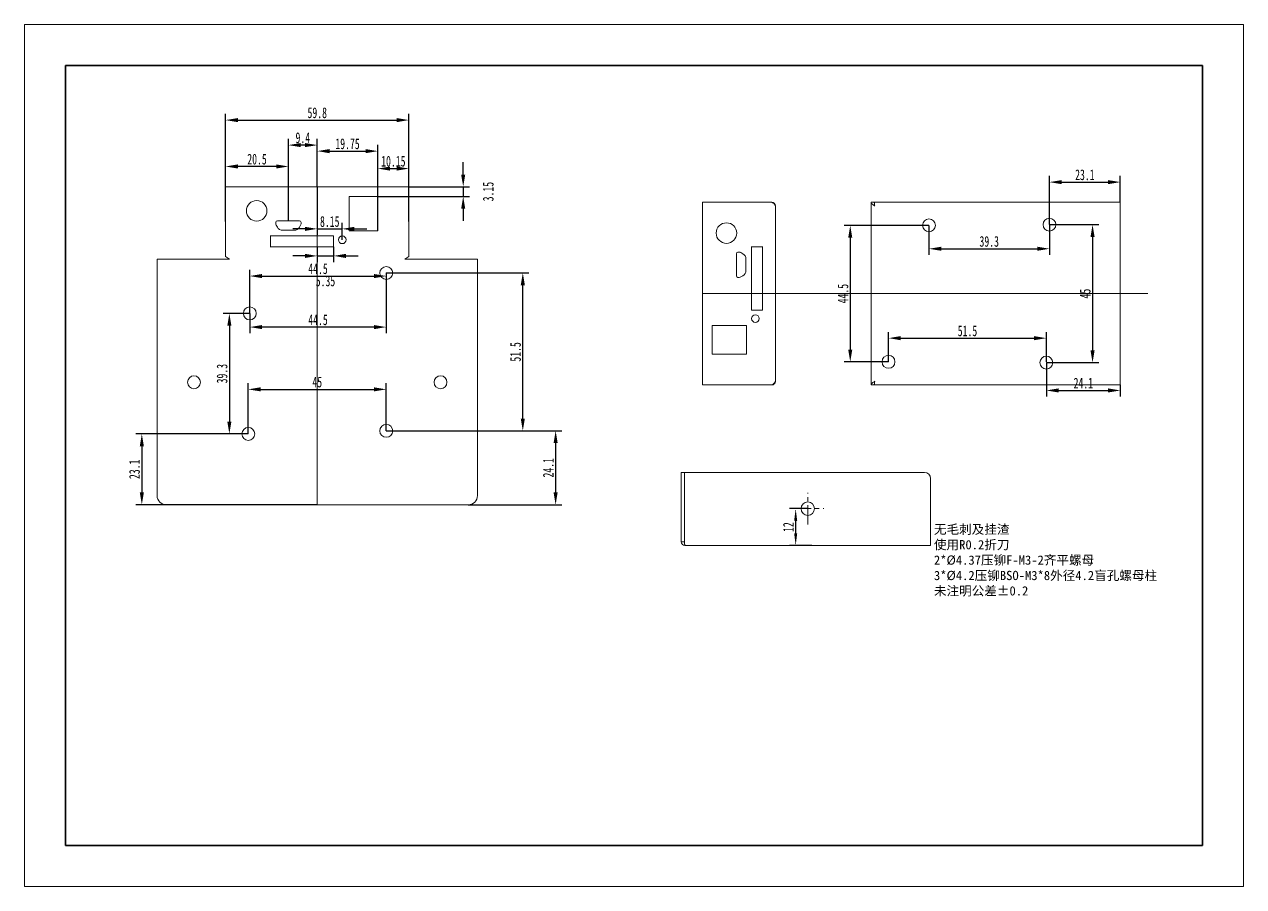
# Model space of a CAD drawing. Header units: millimetres. Extents: x 9574 to 16287, y 1787 to 2670.
# Drawn here: x 14577 to 14974.8, y 2073.8 to 2355.1 of the extents above; entities that cross this region are included whole.
import ezdxf

# ---------------------------------------------------------------- set-up
doc = ezdxf.new("R2010")
doc.units = ezdxf.units.MM
doc.header["$LTSCALE"] = 0.5
doc.header["$PDSIZE"] = -5
doc.linetypes.add('CENTERX2', pattern=[20.32, 12.7, -2.54, 2.54, -2.54])
doc.layers.get('0').update_dxf_attribs({"lineweight": 18})
doc.layers.get('Defpoints').update_dxf_attribs({"lineweight": 18})
for name, color, linetype, lineweight in [('中心线层', 1, 'CENTERX2', 15), ('尺寸线层', 3, 'Continuous', 18), ('文字标注', 2, 'Continuous', 18), ('粗实线层', 7, 'Continuous', 35), ('细实线层', 7, 'Continuous', 18)]:
    doc.layers.add(name, color=color, linetype=linetype, lineweight=lineweight)
doc.styles.get("Standard").update_dxf_attribs({"font": ''})
doc.styles.add('标准', font='', dxfattribs={"width": 0.667})
doc.styles.get('Standard').set_extended_font_data('宋体')
doc.styles.get('标准').set_extended_font_data('宋体')
doc.dimstyles.new('标准', dxfattribs={"dimtxt": 3.5, "dimasz": 4, "dimexe": 2, "dimexo": 0, "dimtad": 1, "dimdsep": 46, "dimtxsty": '标准', "dimblk": '_CAXARROW', "dimcen": 0, "dimdle": 6, "dimclrd": 1, "dimclre": 1, "dimclrt": 3, "dimazin": 2, "dimtfac": 0.707107, "dimtdec": 3, "dimtmove": 2, "dimatfit": 3, "dimfxl": 1, "dimfrac": 2, "dimtolj": 1, "dimarcsym": 1})

# ---------------------------------------------------------------- blocks, each defined once
blk = doc.blocks.new('$CAXA_FRAME_13B17AC1$')
at = {"layer": '粗实线层'}
for p, q in [((-138.5, 95), (-138.5, -95)), ((138.5, 95), (-138.5, 95)), ((138.5, -95), (138.5, 95)), ((-138.5, -95), (138.5, -95))]:
    blk.add_line(p, q, dxfattribs=at)
at = {"layer": '细实线层'}
for p, q in [((148.5, 105), (-148.5, 105)), ((-148.5, 105), (-148.5, -105)), ((148.5, -105), (148.5, 105)), ((-148.5, -105), (148.5, -105))]:
    blk.add_line(p, q, dxfattribs=at)
blk = doc.blocks.new('_CAXARROW')
blk.add_hatch(color=3).paths.add_polyline_path([(0, 0), (-1, 0.125), (-1, -0.125)], flags=0)
blk = doc.blocks.new('*D244')
at = {"layer": 'Defpoints', "color": 0, "transparency": 16777216}
for p in [(14828.65, 2197.12), (14832.59, 2197.12), (14833.96, 2185.12)]:
    blk.add_point(p, dxfattribs=at)
at = {"layer": '尺寸线层', "color": 1, "lineweight": -2, "transparency": 16777216}
for p, q in [((14832.59, 2197.12), (14826.65, 2197.12)), ((14828.65, 2189.12), (14828.65, 2193.12)), ((14833.96, 2185.12), (14826.65, 2185.12))]:
    blk.add_line(p, q, dxfattribs=at)
at = {"layer": '尺寸线层', "color": 1, "lineweight": -2, "transparency": 16777216, "xscale": 4, "yscale": 4, "zscale": 4}
for p, rotation in [((14828.65, 2197.12), 90), ((14828.65, 2185.12), 270)]:
    blk.add_blockref('_CAXARROW', p, dxfattribs=dict(at, rotation=rotation))
at = {"layer": '尺寸线层', "color": 3, "transparency": 16777216, "insert": (14826.27, 2191.12), "char_height": 3.5, "attachment_point": 5, "rotation": 90, "style": '标准', "bg_fill": 3, "box_fill_scale": 1.1, "bg_fill_color": 256, "bg_fill_true_color": 13158600, "bg_fill_transparency": 9592844}
blk.add_mtext('\\A1;12', dxfattribs=at)
blk = doc.blocks.new('*D248')
at = {"layer": 'Defpoints', "color": 0, "transparency": 16777216}
for p in [(14642.67, 2308.73), (14642.67, 2302.11), (14663.17, 2291.01)]:
    blk.add_point(p, dxfattribs=at)
at = {"layer": '文字标注', "color": 1, "lineweight": -2, "transparency": 16777216}
for p, q in [((14642.67, 2302.11), (14642.67, 2310.73)), ((14659.17, 2308.73), (14646.67, 2308.73)), ((14663.17, 2291.01), (14663.17, 2310.73))]:
    blk.add_line(p, q, dxfattribs=at)
at = {"layer": '文字标注', "color": 1, "transparency": 16777216}
for points in [[(14646.67, 2309.4), (14646.67, 2308.07), (14642.67, 2308.73)], [(14659.17, 2309.4), (14659.17, 2308.07), (14663.17, 2308.73)]]:
    blk.add_solid(points, dxfattribs=at)
at = {"layer": '文字标注', "color": 3, "transparency": 16777216, "insert": (14652.92, 2311.11), "char_height": 3.5, "attachment_point": 5, "style": '标准'}
blk.add_mtext('\\A1;20.5', dxfattribs=at)
blk = doc.blocks.new('*D249')
at = {"layer": 'Defpoints', "color": 0, "transparency": 16777216}
for p in [(14695.07, 2274), (14650.57, 2260.8), (14650.57, 2256.34)]:
    blk.add_point(p, dxfattribs=at)
at = {"layer": '文字标注', "color": 1, "lineweight": -2, "transparency": 16777216}
for p, q in [((14695.07, 2274), (14695.07, 2254.34)), ((14650.57, 2260.8), (14650.57, 2254.34)), ((14691.07, 2256.34), (14654.57, 2256.34))]:
    blk.add_line(p, q, dxfattribs=at)
at = {"layer": '文字标注', "color": 1, "transparency": 16777216}
for points in [[(14654.57, 2257), (14654.57, 2255.67), (14650.57, 2256.34)], [(14691.07, 2257), (14691.07, 2255.67), (14695.07, 2256.34)]]:
    blk.add_solid(points, dxfattribs=at)
at = {"layer": '文字标注', "color": 3, "transparency": 16777216, "insert": (14672.82, 2258.71), "char_height": 3.5, "attachment_point": 5, "style": '标准'}
blk.add_mtext('\\A1;44.5', dxfattribs=at)
blk = doc.blocks.new('*D251')
at = {"layer": 'Defpoints', "color": 0, "transparency": 16777216}
for p in [(14695.07, 2222.5), (14721.82, 2198.4), (14750.34, 2198.4)]:
    blk.add_point(p, dxfattribs=at)
at = {"layer": '文字标注', "color": 1, "lineweight": -2, "transparency": 16777216}
for p, q in [((14695.07, 2222.5), (14752.34, 2222.5)), ((14750.34, 2218.5), (14750.34, 2202.4)), ((14721.82, 2198.4), (14752.34, 2198.4))]:
    blk.add_line(p, q, dxfattribs=at)
at = {"layer": '文字标注', "color": 1, "transparency": 16777216}
for points in [[(14749.67, 2218.5), (14751, 2218.5), (14750.34, 2222.5)], [(14749.67, 2202.4), (14751, 2202.4), (14750.34, 2198.4)]]:
    blk.add_solid(points, dxfattribs=at)
at = {"layer": '文字标注', "color": 3, "transparency": 16777216, "insert": (14747.96, 2210.45), "char_height": 3.5, "attachment_point": 5, "rotation": 90, "style": '标准'}
blk.add_mtext('\\A1;24.1', dxfattribs=at)
blk = doc.blocks.new('*D252')
at = {"layer": 'Defpoints', "color": 0, "transparency": 16777216}
for p in [(14650.07, 2221.5), (14615.34, 2198.4), (14672.57, 2198.4)]:
    blk.add_point(p, dxfattribs=at)
at = {"layer": '文字标注', "color": 1, "lineweight": -2, "transparency": 16777216}
for p, q in [((14650.07, 2221.5), (14613.34, 2221.5)), ((14615.34, 2217.5), (14615.34, 2202.4)), ((14672.57, 2198.4), (14613.34, 2198.4))]:
    blk.add_line(p, q, dxfattribs=at)
at = {"layer": '文字标注', "color": 1, "transparency": 16777216}
for points in [[(14614.68, 2217.5), (14616.01, 2217.5), (14615.34, 2221.5)], [(14614.68, 2202.4), (14616.01, 2202.4), (14615.34, 2198.4)]]:
    blk.add_solid(points, dxfattribs=at)
at = {"layer": '文字标注', "color": 3, "transparency": 16777216, "insert": (14612.97, 2209.95), "char_height": 3.5, "attachment_point": 5, "rotation": 90, "style": '标准'}
blk.add_mtext('\\A1;23.1', dxfattribs=at)
blk = doc.blocks.new('*D253')
at = {"layer": 'Defpoints', "color": 0, "transparency": 16777216}
for p in [(14695.07, 2236.03), (14650.07, 2221.5), (14695.07, 2222.5)]:
    blk.add_point(p, dxfattribs=at)
at = {"layer": '文字标注', "color": 1, "lineweight": -2, "transparency": 16777216}
for p, q in [((14650.07, 2221.5), (14650.07, 2238.03)), ((14654.07, 2236.03), (14691.07, 2236.03)), ((14695.07, 2222.5), (14695.07, 2238.03))]:
    blk.add_line(p, q, dxfattribs=at)
at = {"layer": '文字标注', "color": 1, "transparency": 16777216}
for points in [[(14654.07, 2236.7), (14654.07, 2235.37), (14650.07, 2236.03)], [(14691.07, 2236.7), (14691.07, 2235.37), (14695.07, 2236.03)]]:
    blk.add_solid(points, dxfattribs=at)
at = {"layer": '文字标注', "color": 3, "transparency": 16777216, "insert": (14672.57, 2238.41), "char_height": 3.5, "attachment_point": 5, "style": '标准'}
blk.add_mtext('\\A1;45', dxfattribs=at)
blk = doc.blocks.new('*D254')
at = {"layer": 'Defpoints', "color": 0, "transparency": 16777216}
for p in [(14695.07, 2274), (14739.63, 2274), (14695.07, 2222.5)]:
    blk.add_point(p, dxfattribs=at)
at = {"layer": '文字标注', "color": 1, "lineweight": -2, "transparency": 16777216}
for p, q in [((14695.07, 2274), (14741.63, 2274)), ((14739.63, 2226.5), (14739.63, 2270)), ((14695.07, 2222.5), (14741.63, 2222.5))]:
    blk.add_line(p, q, dxfattribs=at)
at = {"layer": '文字标注', "color": 1, "transparency": 16777216}
for points in [[(14738.96, 2270), (14740.3, 2270), (14739.63, 2274)], [(14738.96, 2226.5), (14740.3, 2226.5), (14739.63, 2222.5)]]:
    blk.add_solid(points, dxfattribs=at)
at = {"layer": '文字标注', "color": 3, "transparency": 16777216, "insert": (14737.26, 2248.25), "char_height": 3.5, "attachment_point": 5, "rotation": 90, "style": '标准'}
blk.add_mtext('\\A1;51.5', dxfattribs=at)
blk = doc.blocks.new('*D255')
at = {"layer": 'Defpoints', "color": 0, "transparency": 16777216}
for p in [(14910.44, 2244.76), (14934.54, 2237.46), (14934.54, 2235.68)]:
    blk.add_point(p, dxfattribs=at)
at = {"layer": '文字标注', "color": 1, "lineweight": -2, "transparency": 16777216}
for p, q in [((14910.44, 2244.76), (14910.44, 2233.68)), ((14914.44, 2235.68), (14930.54, 2235.68)), ((14934.54, 2237.46), (14934.54, 2233.68))]:
    blk.add_line(p, q, dxfattribs=at)
at = {"layer": '文字标注', "color": 1, "transparency": 16777216}
for points in [[(14914.44, 2236.35), (14914.44, 2235.01), (14910.44, 2235.68)], [(14930.54, 2236.35), (14930.54, 2235.01), (14934.54, 2235.68)]]:
    blk.add_solid(points, dxfattribs=at)
at = {"layer": '文字标注', "color": 3, "transparency": 16777216, "insert": (14922.49, 2238.05), "char_height": 3.5, "attachment_point": 5, "style": '标准'}
blk.add_mtext('\\A1;24.1', dxfattribs=at)
blk = doc.blocks.new('*D256')
at = {"layer": 'Defpoints', "color": 0, "transparency": 16777216}
for p in [(14650.57, 2260.8), (14643.9, 2221.5), (14650.07, 2221.5)]:
    blk.add_point(p, dxfattribs=at)
at = {"layer": '文字标注', "color": 1, "lineweight": -2, "transparency": 16777216}
for p, q in [((14650.57, 2260.8), (14641.9, 2260.8)), ((14643.9, 2256.8), (14643.9, 2225.5)), ((14650.07, 2221.5), (14641.9, 2221.5))]:
    blk.add_line(p, q, dxfattribs=at)
at = {"layer": '文字标注', "color": 1, "transparency": 16777216}
for points in [[(14643.23, 2256.8), (14644.57, 2256.8), (14643.9, 2260.8)], [(14643.23, 2225.5), (14644.57, 2225.5), (14643.9, 2221.5)]]:
    blk.add_solid(points, dxfattribs=at)
at = {"layer": '文字标注', "color": 3, "transparency": 16777216, "insert": (14641.53, 2241.15), "char_height": 3.5, "attachment_point": 5, "rotation": 90, "style": '标准'}
blk.add_mtext('\\A1;39.3', dxfattribs=at)
blk = doc.blocks.new('*D257')
at = {"layer": 'Defpoints', "color": 0, "transparency": 16777216}
for p in [(14695.07, 2274), (14695.07, 2272.99), (14650.57, 2260.8)]:
    blk.add_point(p, dxfattribs=at)
at = {"layer": '文字标注', "color": 1, "lineweight": -2, "transparency": 16777216}
for p, q in [((14650.57, 2260.8), (14650.57, 2274.99)), ((14654.57, 2272.99), (14691.07, 2272.99)), ((14695.07, 2274), (14695.07, 2270.99))]:
    blk.add_line(p, q, dxfattribs=at)
at = {"layer": '文字标注', "color": 1, "transparency": 16777216}
for points in [[(14654.57, 2273.66), (14654.57, 2272.32), (14650.57, 2272.99)], [(14691.07, 2273.66), (14691.07, 2272.32), (14695.07, 2272.99)]]:
    blk.add_solid(points, dxfattribs=at)
at = {"layer": '文字标注', "color": 3, "transparency": 16777216, "insert": (14672.82, 2275.37), "char_height": 3.5, "attachment_point": 5, "style": '标准'}
blk.add_mtext('\\A1;44.5', dxfattribs=at)
blk = doc.blocks.new('*D258')
at = {"layer": 'Defpoints', "color": 0, "transparency": 16777216}
for p in [(14702.47, 2302.11), (14692.32, 2298.96), (14720.19, 2298.96)]:
    blk.add_point(p, dxfattribs=at)
at = {"layer": '文字标注', "color": 1, "lineweight": -2, "transparency": 16777216}
for p, q in [((14720.19, 2306.11), (14720.19, 2310.11)), ((14702.47, 2302.11), (14722.19, 2302.11)), ((14720.19, 2302.11), (14720.19, 2298.96)), ((14692.32, 2298.96), (14722.19, 2298.96)), ((14720.19, 2294.96), (14720.19, 2290.96))]:
    blk.add_line(p, q, dxfattribs=at)
at = {"layer": '文字标注', "color": 1, "transparency": 16777216}
for points in [[(14719.52, 2306.11), (14720.85, 2306.11), (14720.19, 2302.11)], [(14719.52, 2294.96), (14720.85, 2294.96), (14720.19, 2298.96)]]:
    blk.add_solid(points, dxfattribs=at)
at = {"layer": '文字标注', "color": 3, "transparency": 16777216, "insert": (14728.37, 2300.54), "char_height": 3.5, "attachment_point": 5, "rotation": 90, "style": '标准'}
blk.add_mtext('\\A1;3.15', dxfattribs=at)
blk = doc.blocks.new('*D259')
at = {"layer": 'Defpoints', "color": 0, "transparency": 16777216}
for p in [(14702.47, 2308.05), (14702.47, 2302.11), (14692.32, 2287.71)]:
    blk.add_point(p, dxfattribs=at)
at = {"layer": '文字标注', "color": 1, "lineweight": -2, "transparency": 16777216}
for p, q in [((14692.32, 2287.71), (14692.32, 2310.05)), ((14696.32, 2308.05), (14698.47, 2308.05)), ((14702.47, 2302.11), (14702.47, 2310.05))]:
    blk.add_line(p, q, dxfattribs=at)
at = {"layer": '文字标注', "color": 1, "transparency": 16777216}
for points in [[(14696.32, 2308.71), (14696.32, 2307.38), (14692.32, 2308.05)], [(14698.47, 2308.71), (14698.47, 2307.38), (14702.47, 2308.05)]]:
    blk.add_solid(points, dxfattribs=at)
at = {"layer": '文字标注', "color": 3, "transparency": 16777216, "insert": (14697.4, 2310.42), "char_height": 3.5, "attachment_point": 5, "style": '标准'}
blk.add_mtext('\\A1;10.15', dxfattribs=at)
blk = doc.blocks.new('*D266')
at = {"layer": 'Defpoints', "color": 0, "transparency": 16777216}
for p in [(14910.44, 2252.73), (14858.94, 2245.01), (14910.44, 2245.01)]:
    blk.add_point(p, dxfattribs=at)
at = {"layer": '文字标注', "color": 1, "lineweight": -2, "transparency": 16777216}
for p, q in [((14858.94, 2245.01), (14858.94, 2254.73)), ((14862.94, 2252.73), (14906.44, 2252.73)), ((14910.44, 2245.01), (14910.44, 2254.73))]:
    blk.add_line(p, q, dxfattribs=at)
at = {"layer": '文字标注', "color": 1, "transparency": 16777216}
for points in [[(14862.94, 2253.4), (14862.94, 2252.06), (14858.94, 2252.73)], [(14906.44, 2253.4), (14906.44, 2252.06), (14910.44, 2252.73)]]:
    blk.add_solid(points, dxfattribs=at)
at = {"layer": '文字标注', "color": 3, "transparency": 16777216, "insert": (14884.69, 2255.1), "char_height": 3.5, "attachment_point": 5, "style": '标准'}
blk.add_mtext('\\A1;51.5', dxfattribs=at)
blk = doc.blocks.new('*D267')
at = {"layer": 'Defpoints', "color": 0, "transparency": 16777216}
for p in [(14872.14, 2289.51), (14911.44, 2289.76), (14911.44, 2281.89)]:
    blk.add_point(p, dxfattribs=at)
at = {"layer": '文字标注', "color": 1, "lineweight": -2, "transparency": 16777216}
for p, q in [((14872.14, 2289.51), (14872.14, 2279.89)), ((14911.44, 2289.76), (14911.44, 2279.89)), ((14876.14, 2281.89), (14907.44, 2281.89))]:
    blk.add_line(p, q, dxfattribs=at)
at = {"layer": '文字标注', "color": 1, "transparency": 16777216}
for points in [[(14876.14, 2282.56), (14876.14, 2281.23), (14872.14, 2281.89)], [(14907.44, 2282.56), (14907.44, 2281.23), (14911.44, 2281.89)]]:
    blk.add_solid(points, dxfattribs=at)
at = {"layer": '文字标注', "color": 3, "transparency": 16777216, "insert": (14891.79, 2284.27), "char_height": 3.5, "attachment_point": 5, "style": '标准'}
blk.add_mtext('\\A1;39.3', dxfattribs=at)
blk = doc.blocks.new('*D268')
at = {"layer": 'Defpoints', "color": 0, "transparency": 16777216}
for p in [(14911.44, 2289.76), (14910.44, 2244.76), (14925.5, 2244.76)]:
    blk.add_point(p, dxfattribs=at)
at = {"layer": '文字标注', "color": 1, "lineweight": -2, "transparency": 16777216}
for p, q in [((14911.44, 2289.76), (14927.5, 2289.76)), ((14925.5, 2285.76), (14925.5, 2248.76)), ((14910.44, 2244.76), (14927.5, 2244.76))]:
    blk.add_line(p, q, dxfattribs=at)
at = {"layer": '文字标注', "color": 1, "transparency": 16777216}
for points in [[(14924.83, 2285.76), (14926.17, 2285.76), (14925.5, 2289.76)], [(14924.83, 2248.76), (14926.17, 2248.76), (14925.5, 2244.76)]]:
    blk.add_solid(points, dxfattribs=at)
at = {"layer": '文字标注', "color": 3, "transparency": 16777216, "insert": (14923.12, 2267.26), "char_height": 3.5, "attachment_point": 5, "rotation": 90, "style": '标准'}
blk.add_mtext('\\A1;45', dxfattribs=at)
blk = doc.blocks.new('*D269')
at = {"layer": 'Defpoints', "color": 0, "transparency": 16777216}
for p in [(14872.14, 2289.51), (14846.45, 2245.01), (14858.94, 2245.01)]:
    blk.add_point(p, dxfattribs=at)
at = {"layer": '文字标注', "color": 1, "lineweight": -2, "transparency": 16777216}
for p, q in [((14872.14, 2289.51), (14844.45, 2289.51)), ((14846.45, 2285.51), (14846.45, 2249.01)), ((14858.94, 2245.01), (14844.45, 2245.01))]:
    blk.add_line(p, q, dxfattribs=at)
at = {"layer": '文字标注', "color": 1, "transparency": 16777216}
for points in [[(14845.79, 2285.51), (14847.12, 2285.51), (14846.45, 2289.51)], [(14845.79, 2249.01), (14847.12, 2249.01), (14846.45, 2245.01)]]:
    blk.add_solid(points, dxfattribs=at)
at = {"layer": '文字标注', "color": 3, "transparency": 16777216, "insert": (14844.08, 2267.26), "char_height": 3.5, "attachment_point": 5, "rotation": 90, "style": '标准'}
blk.add_mtext('\\A1;44.5', dxfattribs=at)
blk = doc.blocks.new('*D270')
at = {"layer": 'Defpoints', "color": 0, "transparency": 16777216}
for p in [(14934.54, 2303.63), (14934.54, 2297.06), (14911.44, 2289.76)]:
    blk.add_point(p, dxfattribs=at)
at = {"layer": '文字标注', "color": 1, "lineweight": -2, "transparency": 16777216}
for p, q in [((14911.44, 2289.76), (14911.44, 2305.63)), ((14915.44, 2303.63), (14930.54, 2303.63)), ((14934.54, 2297.06), (14934.54, 2305.63))]:
    blk.add_line(p, q, dxfattribs=at)
at = {"layer": '文字标注', "color": 1, "transparency": 16777216}
for points in [[(14915.44, 2304.29), (14915.44, 2302.96), (14911.44, 2303.63)], [(14930.54, 2304.29), (14930.54, 2302.96), (14934.54, 2303.63)]]:
    blk.add_solid(points, dxfattribs=at)
at = {"layer": '文字标注', "color": 3, "transparency": 16777216, "insert": (14922.99, 2306), "char_height": 3.5, "attachment_point": 5, "style": '标准'}
blk.add_mtext('\\A1;23.1', dxfattribs=at)
blk = doc.blocks.new('*D291')
at = {"layer": 'Defpoints', "color": 0, "transparency": 16777216}
for p in [(14672.57, 2282.51), (14677.92, 2282.51), (14677.92, 2279.56)]:
    blk.add_point(p, dxfattribs=at)
at = {"layer": '文字标注', "color": 1, "lineweight": -2, "transparency": 16777216}
for p, q in [((14668.57, 2279.56), (14664.57, 2279.56)), ((14672.57, 2282.51), (14672.57, 2277.56)), ((14672.57, 2279.56), (14677.92, 2279.56)), ((14677.92, 2282.51), (14677.92, 2277.56)), ((14681.92, 2279.56), (14685.92, 2279.56))]:
    blk.add_line(p, q, dxfattribs=at)
at = {"layer": '文字标注', "color": 1, "transparency": 16777216}
for points in [[(14668.57, 2280.23), (14668.57, 2278.89), (14672.57, 2279.56)], [(14681.92, 2280.23), (14681.92, 2278.89), (14677.92, 2279.56)]]:
    blk.add_solid(points, dxfattribs=at)
at = {"layer": '文字标注', "color": 3, "transparency": 16777216, "insert": (14675.25, 2271.37), "char_height": 3.5, "attachment_point": 5, "style": '标准'}
blk.add_mtext('\\A1;5.35', dxfattribs=at)
blk = doc.blocks.new('*D304')
at = {"layer": 'Defpoints', "color": 0, "transparency": 16777216}
for p in [(14672.57, 2302.11), (14680.72, 2288.38), (14680.72, 2284.81)]:
    blk.add_point(p, dxfattribs=at)
at = {"layer": '文字标注', "color": 1, "lineweight": -2, "transparency": 16777216}
for p, q in [((14672.57, 2302.11), (14672.57, 2286.38)), ((14668.57, 2288.38), (14664.57, 2288.38)), ((14672.57, 2288.38), (14680.72, 2288.38)), ((14680.72, 2284.81), (14680.72, 2290.38)), ((14684.72, 2288.38), (14688.72, 2288.38))]:
    blk.add_line(p, q, dxfattribs=at)
at = {"layer": '文字标注', "color": 1, "transparency": 16777216}
for points in [[(14668.57, 2289.05), (14668.57, 2287.71), (14672.57, 2288.38)], [(14684.72, 2289.05), (14684.72, 2287.71), (14680.72, 2288.38)]]:
    blk.add_solid(points, dxfattribs=at)
at = {"layer": '文字标注', "color": 3, "transparency": 16777216, "insert": (14676.65, 2290.76), "char_height": 3.5, "attachment_point": 5, "style": '标准'}
blk.add_mtext('\\A1;8.15', dxfattribs=at)
blk = doc.blocks.new('*D307')
at = {"layer": 'Defpoints', "color": 0, "transparency": 16777216}
for p in [(14702.47, 2323.86), (14642.67, 2290.74), (14702.47, 2290.74)]:
    blk.add_point(p, dxfattribs=at)
at = {"layer": '文字标注', "color": 1, "lineweight": -2, "transparency": 16777216}
for p, q in [((14642.67, 2290.74), (14642.67, 2325.86)), ((14646.67, 2323.86), (14698.47, 2323.86)), ((14702.47, 2290.74), (14702.47, 2325.86))]:
    blk.add_line(p, q, dxfattribs=at)
at = {"layer": '文字标注', "color": 1, "transparency": 16777216}
for points in [[(14646.67, 2324.52), (14646.67, 2323.19), (14642.67, 2323.86)], [(14698.47, 2324.52), (14698.47, 2323.19), (14702.47, 2323.86)]]:
    blk.add_solid(points, dxfattribs=at)
at = {"layer": '文字标注', "color": 3, "transparency": 16777216, "insert": (14672.57, 2326.23), "char_height": 3.5, "attachment_point": 5, "style": '标准'}
blk.add_mtext('\\A1;59.8', dxfattribs=at)
blk = doc.blocks.new('*D308')
at = {"layer": 'Defpoints', "color": 0, "transparency": 16777216}
for p in [(14692.32, 2313.74), (14672.57, 2302.11), (14692.32, 2302.11)]:
    blk.add_point(p, dxfattribs=at)
at = {"layer": '文字标注', "color": 1, "lineweight": -2, "transparency": 16777216}
for p, q in [((14672.57, 2302.11), (14672.57, 2315.74)), ((14692.32, 2302.11), (14692.32, 2315.74)), ((14676.57, 2313.74), (14688.32, 2313.74))]:
    blk.add_line(p, q, dxfattribs=at)
at = {"layer": '文字标注', "color": 1, "transparency": 16777216}
for points in [[(14676.57, 2314.41), (14676.57, 2313.07), (14672.57, 2313.74)], [(14688.32, 2314.41), (14688.32, 2313.07), (14692.32, 2313.74)]]:
    blk.add_solid(points, dxfattribs=at)
at = {"layer": '文字标注', "color": 3, "transparency": 16777216, "insert": (14682.45, 2316.11), "char_height": 3.5, "attachment_point": 5, "style": '标准'}
blk.add_mtext('\\A1;19.75', dxfattribs=at)
blk = doc.blocks.new('*D309')
at = {"layer": 'Defpoints', "color": 0, "transparency": 16777216}
for p in [(14663.17, 2315.7), (14663.17, 2302.11), (14672.57, 2302.11)]:
    blk.add_point(p, dxfattribs=at)
at = {"layer": '文字标注', "color": 1, "lineweight": -2, "transparency": 16777216}
for p, q in [((14663.17, 2302.11), (14663.17, 2317.7)), ((14668.57, 2315.7), (14667.17, 2315.7)), ((14672.57, 2302.11), (14672.57, 2317.7))]:
    blk.add_line(p, q, dxfattribs=at)
at = {"layer": '文字标注', "color": 1, "transparency": 16777216}
for points in [[(14667.17, 2316.37), (14667.17, 2315.04), (14663.17, 2315.7)], [(14668.57, 2316.37), (14668.57, 2315.04), (14672.57, 2315.7)]]:
    blk.add_solid(points, dxfattribs=at)
at = {"layer": '文字标注', "color": 3, "transparency": 16777216, "insert": (14667.87, 2318.08), "char_height": 3.5, "attachment_point": 5, "style": '标准'}
blk.add_mtext('\\A1;9.4', dxfattribs=at)

msp = doc.modelspace()

# ---------------------------------------------------------------- linework, layer by layer
at = {"color": 3, "linetype": 'Continuous', "lineweight": 15}
for p, q in [((14642.675, 2279.378), (14642.675, 2302.11)), ((14702.475, 2302.11), (14642.675, 2302.11)), ((14702.475, 2302.11), (14702.475, 2279.378)), ((14798.212, 2297.061), (14820.812, 2297.061)), ((14798.212, 2297.061), (14798.212, 2237.461)), ((14822.012, 2295.861), (14822.012, 2238.661)), ((14853.236, 2237.461), (14853.236, 2297.061)), ((14934.536, 2297.061), (14854.236, 2297.061)), ((14854.436, 2295.861), (14854.413, 2296.083)), ((14934.536, 2237.461), (14934.536, 2297.061)), ((14643.975, 2278.496), (14642.675, 2279.378)), ((14702.475, 2279.378), (14701.175, 2278.496)), ((14620.325, 2278.496), (14620.325, 2201.396)), ((14643.975, 2278.496), (14620.325, 2278.496)), ((14701.175, 2278.496), (14724.824, 2278.496)), ((14724.824, 2201.396), (14724.824, 2278.496)), ((14820.812, 2237.461), (14798.212, 2237.461)), ((14854.236, 2237.461), (14934.536, 2237.461)), ((14854.436, 2238.661), (14854.413, 2238.44)), ((14791.343, 2208.919), (14791.343, 2186.319)), ((14792.343, 2186.319), (14792.343, 2208.919)), ((14870.643, 2208.919), (14792.343, 2208.919)), ((14872.643, 2185.119), (14872.643, 2206.919)), ((14623.325, 2198.396), (14721.824, 2198.396)), ((14792.366, 2186.097), (14792.343, 2186.319)), ((14872.643, 2185.119), (14792.543, 2185.119))]:
    msp.add_line(p, q, dxfattribs=at)
at = {"color": 7, "linetype": 'Continuous', "lineweight": 15}
for p, q in [((14853.236, 2297.061), (14854.236, 2297.061)), ((14853.236, 2237.461), (14854.236, 2237.461)), ((14791.343, 2208.919), (14792.343, 2208.919)), ((14791.343, 2186.319), (14792.343, 2186.319))]:
    msp.add_line(p, q, dxfattribs=at)
at = {"color": 3, "linetype": 'Continuous', "lineweight": 15}
msp.add_circle((14832.593, 2197.119), 2.19, dxfattribs=at)
for centre, radius, start, end in [((14820.812, 2295.861), 1.2, 0, 90), ((14820.812, 2238.661), 1.2, 270, 360), ((14870.643, 2206.919), 2, 0, 90), ((14623.325, 2201.396), 3, 180, 270), ((14721.824, 2201.396), 3, 270, 0), ((14792.543, 2186.319), 1.2, 180, 270)]:
    msp.add_arc(centre, radius, start, end, dxfattribs=at)
for points, knots in [([(14820.812, 2297.061), (14820.966, 2296.963), (14821.258, 2296.777), (14821.596, 2296.529), (14821.808, 2296.321), (14821.922, 2296.171), (14821.995, 2296.018), (14822.012, 2295.912), (14822.012, 2295.861)], [0, 0, 0, 0, 0.5489215, 1.0407608, 1.252519, 1.43919, 1.604118, 1.7559952, 1.7559952, 1.7559952, 1.7559952]), ([(14853.236, 2297.061), (14853.236, 2297.017), (14853.249, 2296.925), (14853.304, 2296.792), (14853.393, 2296.66), (14853.558, 2296.477), (14853.831, 2296.257), (14854.072, 2296.096), (14854.201, 2296.012)], [0, 0, 0, 0, 0.1324784, 0.2738579, 0.4306788, 0.6061848, 1.0129774, 1.477227, 1.477227, 1.477227, 1.477227]), ([(14854.413, 2296.083), (14854.399, 2296.212), (14854.378, 2296.397), (14854.348, 2296.631), (14854.326, 2296.776), (14854.306, 2296.893), (14854.284, 2296.981), (14854.267, 2297.034), (14854.246, 2297.061), (14854.236, 2297.061)], [0, 0, 0, 0, 0.3899939, 0.560645, 0.7082518, 0.8285778, 0.9184698, 0.9761662, 1.0046355, 1.0046355, 1.0046355, 1.0046355]), ([(14822.012, 2238.661), (14822.012, 2238.611), (14821.995, 2238.505), (14821.922, 2238.352), (14821.808, 2238.202), (14821.596, 2237.993), (14821.258, 2237.745), (14820.966, 2237.559), (14820.812, 2237.461)], [0, 0, 0, 0, 0.1518772, 0.3168052, 0.5034763, 0.7152344, 1.2070738, 1.7559952, 1.7559952, 1.7559952, 1.7559952]), ([(14854.201, 2238.511), (14854.072, 2238.427), (14853.831, 2238.265), (14853.558, 2238.045), (14853.393, 2237.862), (14853.304, 2237.73), (14853.249, 2237.597), (14853.236, 2237.505), (14853.236, 2237.461)], [0, 0, 0, 0, 0.4642495, 0.8710421, 1.0465482, 1.203369, 1.3447486, 1.477227, 1.477227, 1.477227, 1.477227]), ([(14854.413, 2238.44), (14854.399, 2238.31), (14854.378, 2238.125), (14854.348, 2237.891), (14854.326, 2237.746), (14854.306, 2237.63), (14854.284, 2237.541), (14854.267, 2237.489), (14854.246, 2237.461), (14854.236, 2237.461)], [0, 0, 0, 0, 0.3899939, 0.560645, 0.7082518, 0.8285778, 0.9184698, 0.9761662, 1.0046355, 1.0046355, 1.0046355, 1.0046355]), ([(14792.543, 2185.119), (14792.533, 2185.119), (14792.512, 2185.146), (14792.495, 2185.199), (14792.473, 2185.287), (14792.453, 2185.404), (14792.431, 2185.549), (14792.401, 2185.782), (14792.38, 2185.968), (14792.366, 2186.097)], [0, 0, 0, 0, 0.0284693, 0.0861657, 0.1760577, 0.2963837, 0.4439905, 0.6146416, 1.0046355, 1.0046355, 1.0046355, 1.0046355])]:
    msp.add_open_spline(points, degree=3, knots=knots, dxfattribs=at)
for points in [[(14854.201, 2296.012), (14854.279, 2295.961), (14854.358, 2295.911), (14854.436, 2295.861)], [(14854.436, 2238.661), (14854.358, 2238.611), (14854.279, 2238.561), (14854.201, 2238.511)]]:
    msp.add_open_spline(points, degree=3, dxfattribs=at)
at = {"layer": '文字标注'}
for p, q in [((14672.575, 2302.11), (14672.575, 2198.396)), ((14692.325, 2298.96), (14683.025, 2298.96)), ((14683.025, 2298.96), (14683.025, 2287.71)), ((14692.325, 2287.71), (14692.325, 2298.96)), ((14659.071, 2290.069), (14659.071, 2290.51)), ((14659.197, 2289.584), (14659.555, 2288.939)), ((14659.571, 2291.01), (14666.771, 2291.01)), ((14665.039, 2287.91), (14661.304, 2287.91)), ((14667.146, 2289.584), (14666.787, 2288.939)), ((14667.271, 2290.069), (14667.271, 2290.51)), ((14683.025, 2287.71), (14692.325, 2287.71)), ((14683.025, 2287.71), (14692.325, 2287.71)), ((14677.925, 2286.11), (14657.225, 2286.11)), ((14657.325, 2286.11), (14657.325, 2282.51)), ((14677.925, 2282.51), (14677.925, 2286.11)), ((14657.225, 2282.51), (14677.925, 2282.51)), ((14809.312, 2280.264), (14809.312, 2273.064)), ((14810.253, 2280.764), (14809.812, 2280.764)), ((14810.738, 2280.639), (14811.384, 2280.28)), ((14814.212, 2261.911), (14814.212, 2282.611)), ((14814.212, 2282.511), (14817.812, 2282.511)), ((14817.812, 2282.611), (14817.812, 2261.911)), ((14812.413, 2274.797), (14812.413, 2278.532)), ((14810.253, 2272.564), (14809.812, 2272.564)), ((14810.738, 2272.69), (14811.384, 2273.048)), ((14798.212, 2267.261), (14943.522, 2267.261)), ((14817.812, 2261.911), (14814.212, 2261.911)), ((14801.362, 2247.511), (14801.362, 2256.811)), ((14801.362, 2256.811), (14812.612, 2256.811)), ((14812.612, 2256.811), (14812.612, 2247.511)), ((14812.612, 2256.811), (14812.612, 2247.511)), ((14812.612, 2247.511), (14801.362, 2247.511))]:
    msp.add_line(p, q, dxfattribs=at)
for centre, radius in [((14652.825, 2294.26), 3.35), ((14872.136, 2289.511), 2.1), ((14911.436, 2289.761), 2.1), ((14806.062, 2287.011), 3.35), ((14680.725, 2284.81), 1.25), ((14695.075, 2273.996), 2.1), ((14650.575, 2260.796), 2.1), ((14815.512, 2259.111), 1.25), ((14858.936, 2245.011), 2.1), ((14910.436, 2244.761), 2.1), ((14632.36, 2238.346), 2.1), ((14712.789, 2238.346), 2.1), ((14650.075, 2221.496), 2.1), ((14695.075, 2222.496), 2.1)]:
    msp.add_circle(centre, radius, dxfattribs=at)
for centre, radius, start, end in [((14659.571, 2290.51), 0.5, 90, 180), ((14660.071, 2290.069), 1, 180, 209.04558), ((14661.304, 2289.91), 2, 209.04558, 270), ((14665.039, 2289.91), 2, 270, 330.95442), ((14666.771, 2290.51), 0.5, 0, 90), ((14666.271, 2290.069), 1, 330.95442, 360), ((14809.812, 2280.264), 0.5, 90, 180), ((14810.253, 2279.764), 1, 60.95442, 90), ((14810.413, 2278.532), 2, 0, 60.95442), ((14809.812, 2273.064), 0.5, 180, 270), ((14810.253, 2273.564), 1, 270, 299.04558), ((14810.413, 2274.797), 2, 299.04558, 0)]:
    msp.add_arc(centre, radius, start, end, dxfattribs=at)

# ---------------------------------------------------------------- block references
at = {"layer": '粗实线层', "xscale": 1.339222046977739, "yscale": 1.339222046977739, "zscale": 1.339222046977739}
msp.add_blockref('$CAXA_FRAME_13B17AC1$', (14775.905, 2214.458), dxfattribs=at)

# ---------------------------------------------------------------- texts
at = {"layer": '尺寸线层', "insert": (14873.757, 2191.897), "char_height": 3.01223, "width": 94.8532, "attachment_point": 1}
msp.add_mtext('无毛刺及挂渣\\P使用R0.2折刀\\P2*%%C4.37压铆F-M3-2齐平螺母\\P3*%%C4.2压铆BSO-M3*8外径4.2盲孔螺母柱\\P未注明公差%%P0.2\\P', dxfattribs=at)

# ---------------------------------------------------------------- dimensions: what is measured, and where the dimension line sits
at = {"layer": '文字标注'}
for base, p1, p2, picture, middle in [((14702.475, 2323.856), (14642.675, 2290.744), (14702.475, 2290.744), '*D307', (14672.575, 2326.231)), ((14663.171, 2315.702), (14672.575, 2302.11), (14663.171, 2302.11), '*D309', (14667.873, 2318.077)), ((14692.325, 2313.74), (14672.575, 2302.11), (14692.325, 2302.11), '*D308', (14682.45, 2316.115)), ((14702.475, 2308.046), (14692.325, 2287.71), (14702.475, 2302.11), '*D259', (14697.4, 2310.421)), ((14934.536, 2303.626), (14911.436, 2289.761), (14934.536, 2297.061), '*D270', (14922.986, 2306.001)), ((14680.725, 2288.381), (14672.575, 2302.11), (14680.725, 2284.81), '*D304', (14676.65, 2290.756)), ((14911.436, 2281.893), (14872.136, 2289.511), (14911.436, 2289.761), '*D267', (14891.786, 2284.268)), ((14677.925, 2279.56), (14672.575, 2282.51), (14677.925, 2282.51), '*D291', (14675.25, 2271.373)), ((14695.075, 2272.99), (14650.575, 2260.796), (14695.075, 2273.996), '*D257', (14672.825, 2275.365)), ((14650.575, 2256.337), (14695.075, 2273.996), (14650.575, 2260.796), '*D249', (14672.825, 2258.712)), ((14910.436, 2252.73), (14858.936, 2245.011), (14910.436, 2245.011), '*D266', (14884.686, 2255.105)), ((14934.536, 2235.679), (14910.436, 2244.761), (14934.536, 2237.461), '*D255', (14922.486, 2238.054)), ((14695.075, 2236.035), (14650.075, 2221.496), (14695.075, 2222.496), '*D253', (14672.575, 2238.41))]:
    dim = msp.add_linear_dim(base=base, p1=p1, p2=p2, dimstyle='标准', dxfattribs=at)
    dim.commit()
    dim.dimension.update_dxf_attribs({"geometry": picture, "text_midpoint": middle})
for base, p1, p2, angle, picture, middle in [((14642.675, 2308.734), (14663.171, 2291.01), (14642.675, 2302.11), 180, '*D248', (14652.923, 2311.109)), ((14720.186, 2298.96), (14702.475, 2302.11), (14692.325, 2298.96), 90, '*D258', (14728.373, 2300.535)), ((14846.454, 2245.011), (14872.136, 2289.511), (14858.936, 2245.011), 90, '*D269', (14844.079, 2267.261)), ((14925.499, 2244.761), (14911.436, 2289.761), (14910.436, 2244.761), 90, '*D268', (14923.124, 2267.261)), ((14739.63, 2273.996), (14695.075, 2222.496), (14695.075, 2273.996), 90, '*D254', (14737.255, 2248.246)), ((14643.901, 2221.496), (14650.575, 2260.796), (14650.075, 2221.496), 90, '*D256', (14641.526, 2241.146)), ((14615.344, 2198.396), (14650.075, 2221.496), (14672.575, 2198.396), 90, '*D252', (14612.969, 2209.946)), ((14750.338, 2198.396), (14695.075, 2222.496), (14721.824, 2198.396), 90, '*D251', (14747.963, 2210.446))]:
    dim = msp.add_linear_dim(base=base, p1=p1, p2=p2, angle=angle, dimstyle='标准', dxfattribs=at)
    dim.commit()
    dim.dimension.update_dxf_attribs({"geometry": picture, "text_midpoint": middle})

# ---------------------------------------------------------------- next in the draw order: dimensions: what is measured, and where the dimension line sits
at = {"layer": '尺寸线层'}
dim = msp.add_linear_dim(base=(14828.646, 2197.119), p1=(14833.959, 2185.119), p2=(14832.593, 2197.119), angle=270, dimstyle='标准', override={"dimsah": 1, "dimtfill": 1, "dimtzin": 8}, dxfattribs=at)
dim.commit()
dim.dimension.update_dxf_attribs({"geometry": '*D244', "text_midpoint": (14826.271, 2191.119)})

# ---------------------------------------------------------------- next in the draw order: linework, layer by layer
at = {"layer": '中心线层'}
for p, q in [((14832.593, 2191.929), (14832.593, 2202.309)), ((14827.403, 2197.119), (14837.783, 2197.119))]:
    msp.add_line(p, q, dxfattribs=at)

doc.saveas('drawing.dxf')
